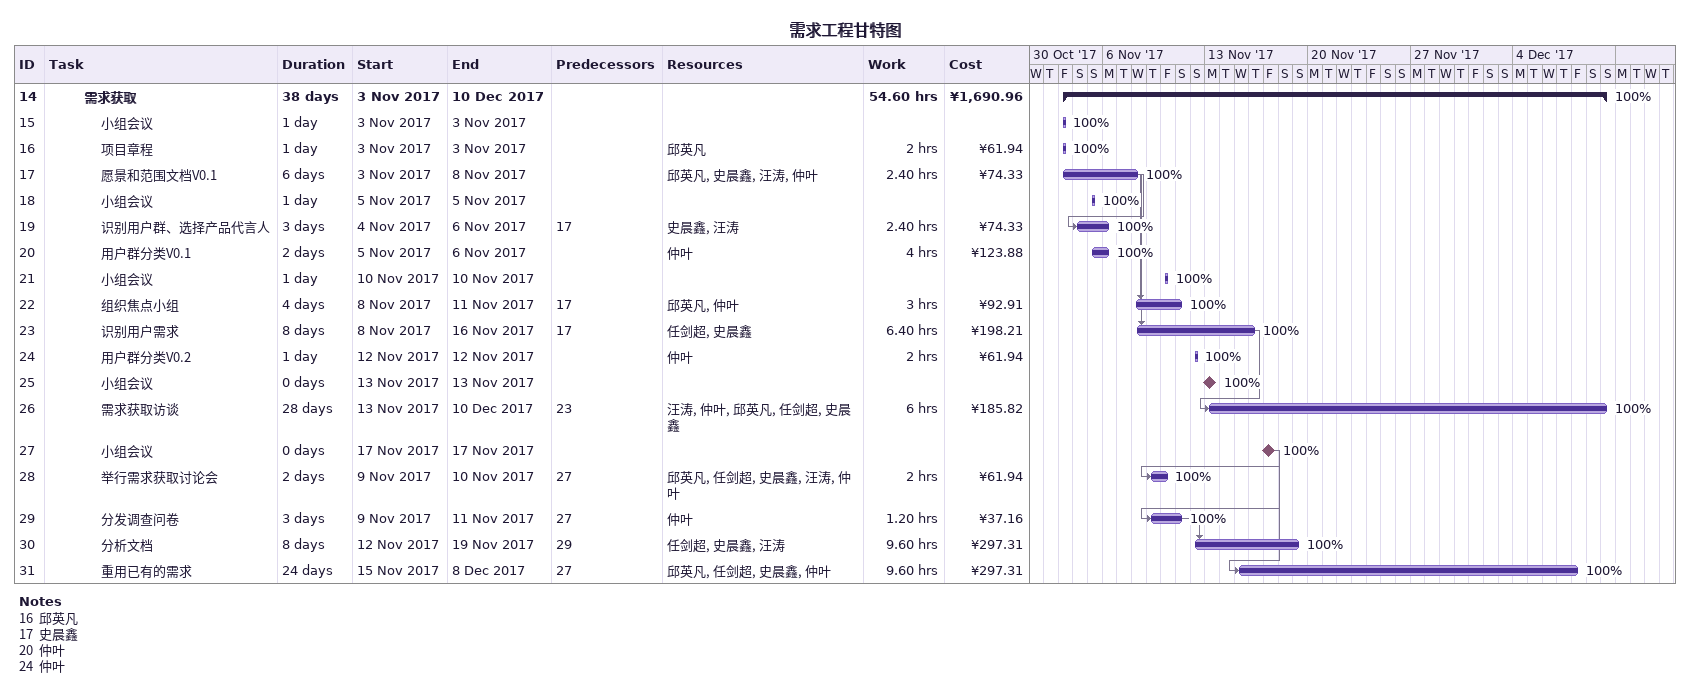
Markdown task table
需求工程甘特图

| ID | Level | Task | Duration | Start | Finish | Predecessors | Resources | % complete | Work (h) | Cost (¥) |
|---|---|---|---|---|---|---|---|---|---|---|
| 14 | 3 | **需求获取** | 38d | 2017-11-03 | 2017-12-10 |  |  | 100 | 54.60 | 1690.96 |
| 15 | 4 | 小组会议 | 1d | 2017-11-03 | 2017-11-03 |  |  | 100 |  |  |
| 16 | 4 | 项目章程 | 1d | 2017-11-03 | 2017-11-03 |  | 邱英凡 | 100 | 2 | 61.94 |
| 17 | 4 | 愿景和范围文档V0.1 | 6d | 2017-11-03 | 2017-11-08 |  | 邱英凡, 史晨鑫, 汪涛, 仲叶 | 100 | 2.40 | 74.33 |
| 18 | 4 | 小组会议 | 1d | 2017-11-05 | 2017-11-05 |  |  | 100 |  |  |
| 19 | 4 | 识别用户群、选择产品代言人 | 3d | 2017-11-04 | 2017-11-06 | 17 | 史晨鑫, 汪涛 | 100 | 2.40 | 74.33 |
| 20 | 4 | 用户群分类V0.1 | 2d | 2017-11-05 | 2017-11-06 |  | 仲叶 | 100 | 4 | 123.88 |
| 21 | 4 | 小组会议 | 1d | 2017-11-10 | 2017-11-10 |  |  | 100 |  |  |
| 22 | 4 | 组织焦点小组 | 4d | 2017-11-08 | 2017-11-11 | 17 | 邱英凡, 仲叶 | 100 | 3 | 92.91 |
| 23 | 4 | 识别用户需求 | 8d | 2017-11-08 | 2017-11-16 | 17 | 任剑超, 史晨鑫 | 100 | 6.40 | 198.21 |
| 24 | 4 | 用户群分类V0.2 | 1d | 2017-11-12 | 2017-11-12 |  | 仲叶 | 100 | 2 | 61.94 |
| 25 | 4 | 小组会议 | 0d | 2017-11-13 | 2017-11-13 |  |  | 100 |  |  |
| 26 | 4 | 需求获取访谈 | 28d | 2017-11-13 | 2017-12-10 | 23 | 汪涛, 仲叶, 邱英凡, 任剑超, 史晨鑫 | 100 | 6 | 185.82 |
| 27 | 4 | 小组会议 | 0d | 2017-11-17 | 2017-11-17 |  |  | 100 |  |  |
| 28 | 4 | 举行需求获取讨论会 | 2d | 2017-11-09 | 2017-11-10 | 27 | 邱英凡, 任剑超, 史晨鑫, 汪涛, 仲叶 | 100 | 2 | 61.94 |
| 29 | 4 | 分发调查问卷 | 3d | 2017-11-09 | 2017-11-11 | 27 | 仲叶 | 100 | 1.20 | 37.16 |
| 30 | 4 | 分析文档 | 8d | 2017-11-12 | 2017-11-19 | 29 | 任剑超, 史晨鑫, 汪涛 | 100 | 9.60 | 297.31 |
| 31 | 4 | 重用已有的需求 | 24d | 2017-11-15 | 2017-12-08 | 27 | 邱英凡, 任剑超, 史晨鑫, 仲叶 | 100 | 9.60 | 297.31 |

Notes
- 16: 邱英凡
- 17: 史晨鑫
- 20: 仲叶
- 24: 仲叶
